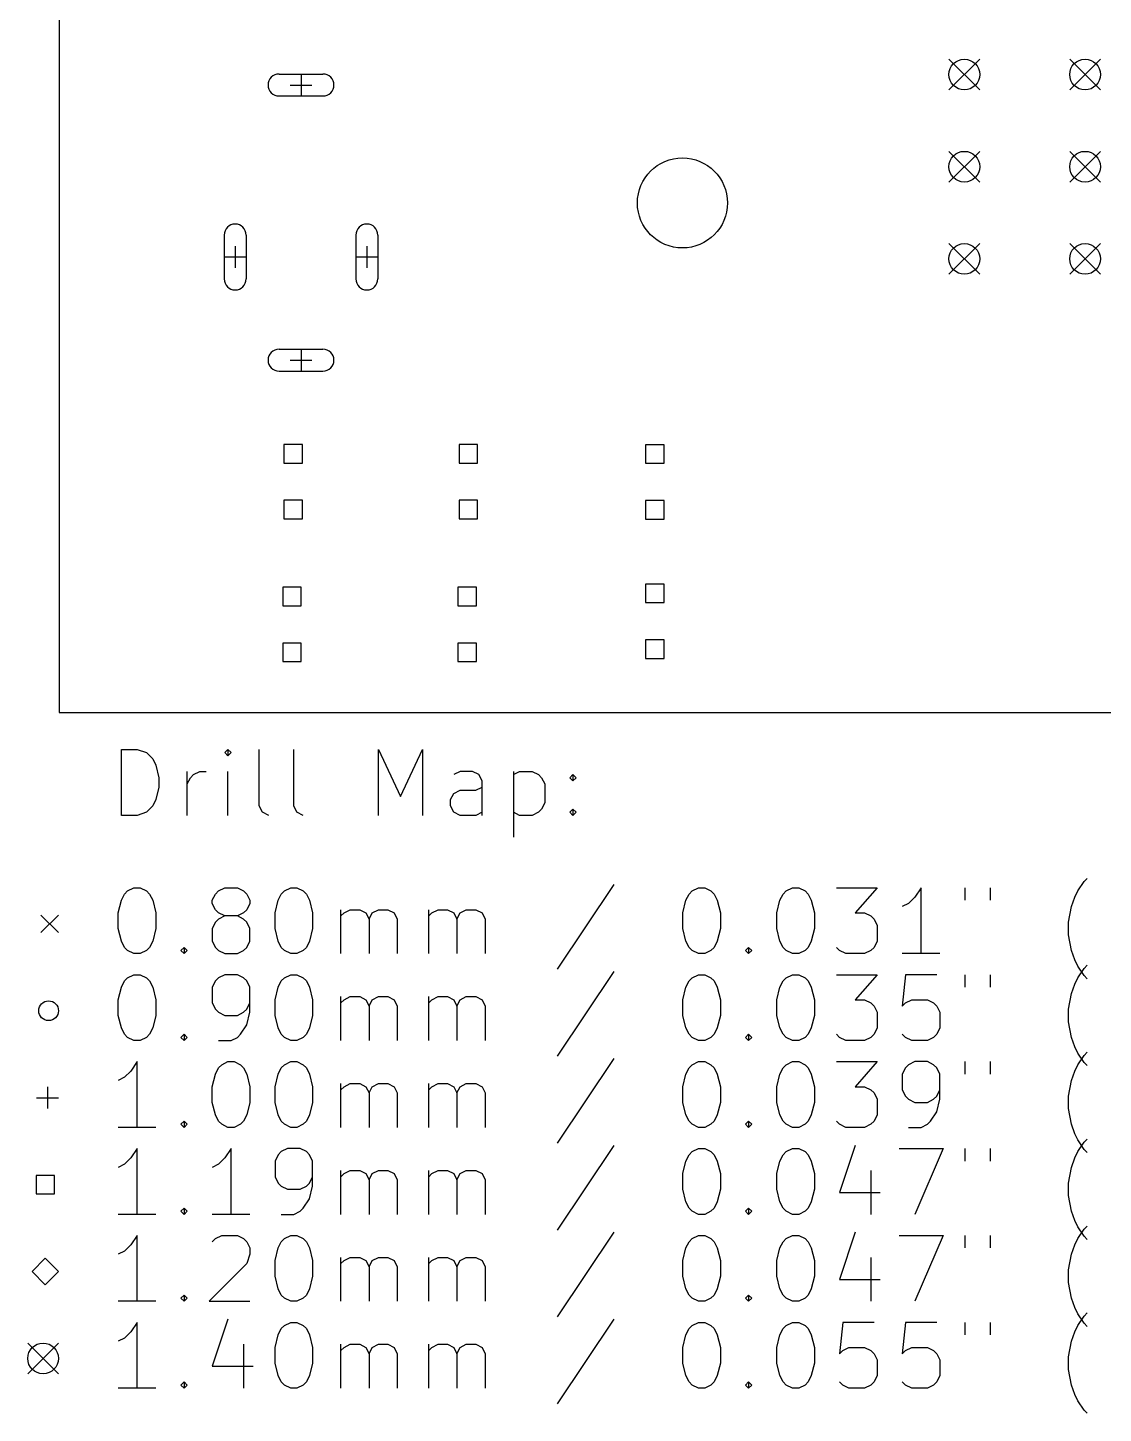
# Model space of a CAD drawing. Extents: x -0.06 to 3.74, y -5 to 0.
# Drawn here: x -0.056 to 1.873, y -4.997 to -2.512 of the extents above; entities that cross this region are included whole.
import ezdxf

# ---------------------------------------------------------------- set-up
doc = ezdxf.new("R2010")
doc.units = 0
doc.header["$MEASUREMENT"] = 0
doc.layers.add('BLACK', color=7, linetype='CONTINUOUS')

msp = doc.modelspace()

# ---------------------------------------------------------------- linework, layer by layer
at = {"layer": 'BLACK', "linetype": 'CONTINUOUS'}
for p, q in [((0, 0), (0, -3.74016)), ((1.59594, -2.56811), (1.65106, -2.62323)), ((1.65106, -2.56811), (1.59594, -2.62323)), ((1.81248, -2.56811), (1.8676, -2.62323)), ((1.8676, -2.56811), (1.81248, -2.62323)), ((0.39463, -2.59478), (0.47337, -2.59478)), ((0.434, -2.59478), (0.434, -2.63415)), ((0.39463, -2.63415), (0.47337, -2.63415)), ((0.414315, -2.61446), (0.453685, -2.61446)), ((1.59594, -2.73346), (1.65106, -2.78858)), ((1.65106, -2.73346), (1.59594, -2.78858)), ((1.81248, -2.73346), (1.8676, -2.78858)), ((1.8676, -2.73346), (1.81248, -2.78858)), ((0.296205, -2.88359), (0.296205, -2.96233)), ((0.31589, -2.90328), (0.31589, -2.94265)), ((0.335575, -2.88359), (0.335575, -2.96233)), ((0.532425, -2.88359), (0.532425, -2.96233)), ((0.55211, -2.90328), (0.55211, -2.94265)), ((0.571795, -2.88359), (0.571795, -2.96233)), ((1.59594, -2.89882), (1.65106, -2.95394)), ((1.65106, -2.89882), (1.59594, -2.95394)), ((1.81248, -2.89882), (1.8676, -2.95394)), ((1.8676, -2.89882), (1.81248, -2.95394)), ((0.296205, -2.92296), (0.335575, -2.92296)), ((0.532425, -2.92296), (0.571795, -2.92296)), ((0.39463, -3.08831), (0.47337, -3.08831)), ((0.434, -3.08831), (0.434, -3.12769)), ((0.39463, -3.12769), (0.47337, -3.12769)), ((0.414315, -3.108), (0.453685, -3.108)), ((0.436564, -3.25944), (0.403436, -3.25944)), ((0.403436, -3.25944), (0.403436, -3.29256)), ((0.436564, -3.29256), (0.436564, -3.25944)), ((0.750564, -3.25944), (0.717436, -3.25944)), ((0.717436, -3.25944), (0.717436, -3.29256)), ((0.750564, -3.29256), (0.750564, -3.25944)), ((1.08507, -3.25981), (1.05194, -3.25981)), ((1.05194, -3.25981), (1.05194, -3.29294)), ((1.08507, -3.29294), (1.08507, -3.25981)), ((0.403436, -3.29256), (0.436564, -3.29256)), ((0.717436, -3.29256), (0.750564, -3.29256)), ((1.05194, -3.29294), (1.08507, -3.29294)), ((0.436564, -3.35944), (0.403436, -3.35944)), ((0.403436, -3.35944), (0.403436, -3.39256)), ((0.436564, -3.39256), (0.436564, -3.35944)), ((0.750564, -3.35944), (0.717436, -3.35944)), ((0.717436, -3.35944), (0.717436, -3.39256)), ((0.750564, -3.39256), (0.750564, -3.35944)), ((1.08507, -3.35981), (1.05194, -3.35981)), ((1.05194, -3.35981), (1.05194, -3.39294)), ((1.08507, -3.39294), (1.08507, -3.35981)), ((0.403436, -3.39256), (0.436564, -3.39256)), ((0.717436, -3.39256), (0.750564, -3.39256)), ((1.05194, -3.39294), (1.08507, -3.39294)), ((0.434564, -3.51544), (0.401436, -3.51544)), ((0.401436, -3.51544), (0.401436, -3.54856)), ((0.434564, -3.54856), (0.434564, -3.51544)), ((0.748564, -3.51544), (0.715436, -3.51544)), ((0.715436, -3.51544), (0.715436, -3.54856)), ((0.748564, -3.54856), (0.748564, -3.51544)), ((1.08507, -3.50981), (1.05194, -3.50981)), ((1.05194, -3.50981), (1.05194, -3.54294)), ((1.08507, -3.54294), (1.08507, -3.50981)), ((0.401436, -3.54856), (0.434564, -3.54856)), ((0.715436, -3.54856), (0.748564, -3.54856)), ((1.05194, -3.54294), (1.08507, -3.54294)), ((0.434564, -3.61544), (0.401436, -3.61544)), ((0.401436, -3.61544), (0.401436, -3.64856)), ((0.434564, -3.64856), (0.434564, -3.61544)), ((0.748564, -3.61544), (0.715436, -3.61544)), ((0.715436, -3.61544), (0.715436, -3.64856)), ((0.748564, -3.64856), (0.748564, -3.61544)), ((1.08507, -3.60981), (1.05194, -3.60981)), ((1.05194, -3.60981), (1.05194, -3.64294)), ((1.08507, -3.64294), (1.08507, -3.60981)), ((0.401436, -3.64856), (0.434564, -3.64856)), ((0.715436, -3.64856), (0.748564, -3.64856)), ((1.05194, -3.64294), (1.08507, -3.64294)), ((0, -3.74016), (3.74016, -3.74016)), ((0.111783, -3.92449), (0.111783, -3.80638)), ((0.111783, -3.80638), (0.139904, -3.80638)), ((0.139904, -3.80638), (0.156777, -3.81201)), ((0.156777, -3.81201), (0.168026, -3.82326)), ((0.168026, -3.82326), (0.17365, -3.83451)), ((0.303009, -3.80638), (0.297385, -3.81201)), ((0.297385, -3.81201), (0.303009, -3.81763)), ((0.308633, -3.81201), (0.303009, -3.80638)), ((0.303009, -3.80638), (0.303009, -3.81763)), ((0.303009, -3.81763), (0.308633, -3.81201)), ((0.359252, -3.90762), (0.359252, -3.80638)), ((0.421119, -3.90762), (0.421119, -3.80638)), ((0.572975, -3.92449), (0.572975, -3.80638)), ((0.572975, -3.80638), (0.612345, -3.89075)), ((0.612345, -3.89075), (0.651715, -3.80638)), ((0.651715, -3.80638), (0.651715, -3.92449)), ((0.17365, -3.83451), (0.179274, -3.857)), ((0.229893, -3.92449), (0.229893, -3.84575)), ((0.235517, -3.857), (0.241142, -3.85138)), ((0.241142, -3.85138), (0.25239, -3.84575)), ((0.25239, -3.84575), (0.263639, -3.84575)), ((0.303009, -3.92449), (0.303009, -3.84575)), ((0.719207, -3.84575), (0.707958, -3.85138)), ((0.741704, -3.84575), (0.719207, -3.84575)), ((0.752953, -3.85138), (0.741704, -3.84575)), ((0.758577, -3.86263), (0.752953, -3.85138)), ((0.81482, -3.84575), (0.81482, -3.96386)), ((0.81482, -3.85138), (0.826069, -3.84575)), ((0.826069, -3.84575), (0.848566, -3.84575)), ((0.848566, -3.84575), (0.859814, -3.85138)), ((0.859814, -3.85138), (0.865439, -3.857)), ((0.916057, -3.857), (0.921682, -3.85138)), ((0.921682, -3.85138), (0.927306, -3.857)), ((0.921682, -3.85138), (0.921682, -3.86263)), ((0.179274, -3.87388), (0.17365, -3.89637)), ((0.179274, -3.857), (0.179274, -3.87388)), ((0.229893, -3.86825), (0.235517, -3.857)), ((0.747328, -3.8795), (0.758577, -3.87388)), ((0.758577, -3.92449), (0.758577, -3.86263)), ((0.865439, -3.857), (0.871063, -3.86825)), ((0.871063, -3.86825), (0.871063, -3.902)), ((0.921682, -3.86263), (0.916057, -3.857)), ((0.927306, -3.857), (0.921682, -3.86263)), ((0.17365, -3.89637), (0.168026, -3.90762)), ((0.702334, -3.89637), (0.707958, -3.88512)), ((0.702334, -3.90762), (0.702334, -3.89637)), ((0.707958, -3.88512), (0.719207, -3.8795)), ((0.719207, -3.8795), (0.747328, -3.8795)), ((0.871063, -3.902), (0.865439, -3.91325)), ((0.139904, -3.92449), (0.111783, -3.92449)), ((0.156777, -3.91887), (0.139904, -3.92449)), ((0.168026, -3.90762), (0.156777, -3.91887)), ((0.364876, -3.91887), (0.359252, -3.90762)), ((0.376125, -3.92449), (0.364876, -3.91887)), ((0.426743, -3.91887), (0.421119, -3.90762)), ((0.437992, -3.92449), (0.426743, -3.91887)), ((0.707958, -3.91887), (0.702334, -3.90762)), ((0.719207, -3.92449), (0.707958, -3.91887)), ((0.747328, -3.92449), (0.719207, -3.92449)), ((0.758577, -3.91887), (0.747328, -3.92449)), ((0.826069, -3.92449), (0.81482, -3.91887)), ((0.848566, -3.92449), (0.826069, -3.92449)), ((0.859814, -3.91887), (0.848566, -3.92449)), ((0.865439, -3.91325), (0.859814, -3.91887)), ((0.916057, -3.91887), (0.921682, -3.91325)), ((0.921682, -3.92449), (0.916057, -3.91887)), ((0.921682, -3.91325), (0.927306, -3.91887)), ((0.921682, -3.91325), (0.921682, -3.92449)), ((0.927306, -3.91887), (0.921682, -3.92449)), ((0.994797, -4.04879), (0.89356, -4.20065)), ((1.82719, -4.06004), (1.83844, -4.04317)), ((1.83844, -4.04317), (1.84407, -4.03754)), ((0.111783, -4.07691), (0.117407, -4.06566)), ((0.117407, -4.06566), (0.123031, -4.06004)), ((0.123031, -4.06004), (0.13428, -4.05442)), ((0.13428, -4.05442), (0.145529, -4.05442)), ((0.145529, -4.05442), (0.156777, -4.06004)), ((0.156777, -4.06004), (0.162402, -4.06566)), ((0.162402, -4.06566), (0.168026, -4.07691)), ((0.274887, -4.07691), (0.280512, -4.06566)), ((0.280512, -4.06566), (0.286136, -4.06004)), ((0.286136, -4.06004), (0.297385, -4.05442)), ((0.297385, -4.05442), (0.319882, -4.05442)), ((0.319882, -4.05442), (0.33113, -4.06004)), ((0.33113, -4.06004), (0.336755, -4.06566)), ((0.336755, -4.06566), (0.342379, -4.07691)), ((0.392998, -4.07691), (0.398622, -4.06566)), ((0.398622, -4.06566), (0.404246, -4.06004)), ((0.404246, -4.06004), (0.415495, -4.05442)), ((0.415495, -4.05442), (0.426743, -4.05442)), ((0.426743, -4.05442), (0.437992, -4.06004)), ((0.437992, -4.06004), (0.443616, -4.06566)), ((0.443616, -4.06566), (0.449241, -4.07691)), ((1.12416, -4.07691), (1.12978, -4.06566)), ((1.12978, -4.06566), (1.1354, -4.06004)), ((1.1354, -4.06004), (1.14665, -4.05442)), ((1.14665, -4.05442), (1.1579, -4.05442)), ((1.1579, -4.05442), (1.16915, -4.06004)), ((1.16915, -4.06004), (1.17477, -4.06566)), ((1.17477, -4.06566), (1.1804, -4.07691)), ((1.29289, -4.07691), (1.29851, -4.06566)), ((1.29851, -4.06566), (1.30413, -4.06004)), ((1.30413, -4.06004), (1.31538, -4.05442)), ((1.31538, -4.05442), (1.32663, -4.05442)), ((1.32663, -4.05442), (1.33788, -4.06004)), ((1.33788, -4.06004), (1.3435, -4.06566)), ((1.3435, -4.06566), (1.34913, -4.07691)), ((1.39412, -4.05442), (1.46724, -4.05442)), ((1.46724, -4.05442), (1.42787, -4.09941)), ((1.53473, -4.07129), (1.52348, -4.08254)), ((1.54598, -4.05442), (1.53473, -4.07129)), ((1.54598, -4.17253), (1.54598, -4.05442)), ((1.62472, -4.05442), (1.62472, -4.07691)), ((1.66971, -4.05442), (1.66971, -4.07691)), ((1.81594, -4.08816), (1.82157, -4.07129)), ((1.82157, -4.07129), (1.82719, -4.06004)), ((0.106159, -4.09941), (0.111783, -4.07691)), ((0.106159, -4.12753), (0.106159, -4.09941)), ((0.168026, -4.07691), (0.17365, -4.09941)), ((0.17365, -4.09941), (0.17365, -4.12753)), ((0.274887, -4.08254), (0.274887, -4.07691)), ((0.280512, -4.09379), (0.274887, -4.08254)), ((0.286136, -4.09941), (0.280512, -4.09379)), ((0.297385, -4.10503), (0.286136, -4.09941)), ((0.33113, -4.09941), (0.319882, -4.10503)), ((0.336755, -4.09379), (0.33113, -4.09941)), ((0.342379, -4.08254), (0.336755, -4.09379)), ((0.342379, -4.07691), (0.342379, -4.08254)), ((0.387373, -4.09941), (0.392998, -4.07691)), ((0.387373, -4.12753), (0.387373, -4.09941)), ((0.449241, -4.07691), (0.454865, -4.09941)), ((0.454865, -4.09941), (0.454865, -4.12753)), ((0.505484, -4.17253), (0.505484, -4.09379)), ((0.505484, -4.10503), (0.511108, -4.09941)), ((0.511108, -4.09941), (0.522357, -4.09379)), ((0.522357, -4.09379), (0.539229, -4.09379)), ((0.539229, -4.09379), (0.550478, -4.09941)), ((0.550478, -4.09941), (0.556102, -4.11066)), ((0.556102, -4.11066), (0.561727, -4.09941)), ((0.561727, -4.09941), (0.572975, -4.09379)), ((0.572975, -4.09379), (0.589848, -4.09379)), ((0.589848, -4.09379), (0.601097, -4.09941)), ((0.601097, -4.09941), (0.606721, -4.11066)), ((0.662964, -4.17253), (0.662964, -4.09379)), ((0.662964, -4.10503), (0.668588, -4.09941)), ((0.668588, -4.09941), (0.679837, -4.09379)), ((0.679837, -4.09379), (0.69671, -4.09379)), ((0.69671, -4.09379), (0.707958, -4.09941)), ((0.707958, -4.09941), (0.713583, -4.11066)), ((0.713583, -4.11066), (0.719207, -4.09941)), ((0.719207, -4.09941), (0.730456, -4.09379)), ((0.730456, -4.09379), (0.747328, -4.09379)), ((0.747328, -4.09379), (0.758577, -4.09941)), ((0.758577, -4.09941), (0.764201, -4.11066)), ((1.11853, -4.09941), (1.12416, -4.07691)), ((1.11853, -4.12753), (1.11853, -4.09941)), ((1.1804, -4.07691), (1.18602, -4.09941)), ((1.18602, -4.09941), (1.18602, -4.12753)), ((1.28726, -4.09941), (1.29289, -4.07691)), ((1.28726, -4.12753), (1.28726, -4.09941)), ((1.34913, -4.07691), (1.35475, -4.09941)), ((1.35475, -4.09941), (1.35475, -4.12753)), ((1.42787, -4.09941), (1.44474, -4.09941)), ((1.44474, -4.09941), (1.45599, -4.10503)), ((1.52348, -4.08254), (1.51223, -4.08816)), ((1.81032, -4.11628), (1.81594, -4.08816)), ((-0.03248, -4.10335), (-0.000984, -4.13484)), ((-0.000984, -4.10335), (-0.03248, -4.13484)), ((0.280512, -4.11628), (0.274887, -4.12753)), ((0.286136, -4.11066), (0.280512, -4.11628)), ((0.297385, -4.10503), (0.286136, -4.11066)), ((0.319882, -4.10503), (0.297385, -4.10503)), ((0.33113, -4.11066), (0.319882, -4.10503)), ((0.336755, -4.11628), (0.33113, -4.11066)), ((0.342379, -4.12753), (0.336755, -4.11628)), ((0.556102, -4.11066), (0.556102, -4.17253)), ((0.606721, -4.11066), (0.606721, -4.17253)), ((0.713583, -4.11066), (0.713583, -4.17253)), ((0.764201, -4.11066), (0.764201, -4.17253)), ((1.45599, -4.10503), (1.46161, -4.11066)), ((1.46161, -4.11066), (1.46724, -4.12191)), ((1.46724, -4.12191), (1.46724, -4.15003)), ((1.81032, -4.13878), (1.81032, -4.11628)), ((0.111783, -4.15003), (0.106159, -4.12753)), ((0.117407, -4.16128), (0.111783, -4.15003)), ((0.168026, -4.15003), (0.162402, -4.16128)), ((0.17365, -4.12753), (0.168026, -4.15003)), ((0.274887, -4.12753), (0.274887, -4.15003)), ((0.274887, -4.15003), (0.280512, -4.16128)), ((0.336755, -4.16128), (0.342379, -4.15003)), ((0.342379, -4.15003), (0.342379, -4.12753)), ((0.392998, -4.15003), (0.387373, -4.12753)), ((0.398622, -4.16128), (0.392998, -4.15003)), ((0.449241, -4.15003), (0.443616, -4.16128)), ((0.454865, -4.12753), (0.449241, -4.15003)), ((1.12416, -4.15003), (1.11853, -4.12753)), ((1.12978, -4.16128), (1.12416, -4.15003)), ((1.1804, -4.15003), (1.17477, -4.16128)), ((1.18602, -4.12753), (1.1804, -4.15003)), ((1.29289, -4.15003), (1.28726, -4.12753)), ((1.29851, -4.16128), (1.29289, -4.15003)), ((1.34913, -4.15003), (1.3435, -4.16128)), ((1.35475, -4.12753), (1.34913, -4.15003)), ((1.46724, -4.15003), (1.46161, -4.16128)), ((1.81594, -4.1669), (1.81032, -4.13878)), ((0.123031, -4.1669), (0.117407, -4.16128)), ((0.13428, -4.17253), (0.123031, -4.1669)), ((0.145529, -4.17253), (0.13428, -4.17253)), ((0.156777, -4.1669), (0.145529, -4.17253)), ((0.162402, -4.16128), (0.156777, -4.1669)), ((0.218644, -4.1669), (0.224269, -4.16128)), ((0.224269, -4.17253), (0.218644, -4.1669)), ((0.224269, -4.16128), (0.229893, -4.1669)), ((0.224269, -4.16128), (0.224269, -4.17253)), ((0.229893, -4.1669), (0.224269, -4.17253)), ((0.280512, -4.16128), (0.286136, -4.1669)), ((0.286136, -4.1669), (0.297385, -4.17253)), ((0.297385, -4.17253), (0.319882, -4.17253)), ((0.319882, -4.17253), (0.33113, -4.1669)), ((0.33113, -4.1669), (0.336755, -4.16128)), ((0.404246, -4.1669), (0.398622, -4.16128)), ((0.415495, -4.17253), (0.404246, -4.1669)), ((0.426743, -4.17253), (0.415495, -4.17253)), ((0.437992, -4.1669), (0.426743, -4.17253)), ((0.443616, -4.16128), (0.437992, -4.1669)), ((1.1354, -4.1669), (1.12978, -4.16128)), ((1.14665, -4.17253), (1.1354, -4.1669)), ((1.1579, -4.17253), (1.14665, -4.17253)), ((1.16915, -4.1669), (1.1579, -4.17253)), ((1.17477, -4.16128), (1.16915, -4.1669)), ((1.23102, -4.1669), (1.23664, -4.16128)), ((1.23664, -4.17253), (1.23102, -4.1669)), ((1.23664, -4.16128), (1.24227, -4.1669)), ((1.23664, -4.16128), (1.23664, -4.17253)), ((1.24227, -4.1669), (1.23664, -4.17253)), ((1.30413, -4.1669), (1.29851, -4.16128)), ((1.31538, -4.17253), (1.30413, -4.1669)), ((1.32663, -4.17253), (1.31538, -4.17253)), ((1.33788, -4.1669), (1.32663, -4.17253)), ((1.3435, -4.16128), (1.33788, -4.1669)), ((1.39975, -4.1669), (1.39412, -4.16128)), ((1.411, -4.17253), (1.39975, -4.1669)), ((1.44474, -4.17253), (1.411, -4.17253)), ((1.45599, -4.1669), (1.44474, -4.17253)), ((1.46161, -4.16128), (1.45599, -4.1669)), ((1.57972, -4.17253), (1.51223, -4.17253)), ((1.82157, -4.18377), (1.81594, -4.1669)), ((1.82719, -4.19502), (1.82157, -4.18377)), ((1.83844, -4.2119), (1.82719, -4.19502)), ((1.82719, -4.21594), (1.83844, -4.19907)), ((1.83844, -4.19907), (1.84407, -4.19345)), ((0.111783, -4.23282), (0.117407, -4.22157)), ((0.117407, -4.22157), (0.123031, -4.21594)), ((0.123031, -4.21594), (0.13428, -4.21032)), ((0.13428, -4.21032), (0.145529, -4.21032)), ((0.145529, -4.21032), (0.156777, -4.21594)), ((0.156777, -4.21594), (0.162402, -4.22157)), ((0.162402, -4.22157), (0.168026, -4.23282)), ((0.280512, -4.22157), (0.274887, -4.23282)), ((0.286136, -4.21594), (0.280512, -4.22157)), ((0.297385, -4.21032), (0.286136, -4.21594)), ((0.319882, -4.21032), (0.297385, -4.21032)), ((0.33113, -4.21594), (0.319882, -4.21032)), ((0.336755, -4.22157), (0.33113, -4.21594)), ((0.342379, -4.23282), (0.336755, -4.22157)), ((0.392998, -4.23282), (0.398622, -4.22157)), ((0.398622, -4.22157), (0.404246, -4.21594)), ((0.404246, -4.21594), (0.415495, -4.21032)), ((0.415495, -4.21032), (0.426743, -4.21032)), ((0.426743, -4.21032), (0.437992, -4.21594)), ((0.437992, -4.21594), (0.443616, -4.22157)), ((0.443616, -4.22157), (0.449241, -4.23282)), ((0.994797, -4.2047), (0.89356, -4.35655)), ((1.12416, -4.23282), (1.12978, -4.22157)), ((1.12978, -4.22157), (1.1354, -4.21594)), ((1.1354, -4.21594), (1.14665, -4.21032)), ((1.14665, -4.21032), (1.1579, -4.21032)), ((1.1579, -4.21032), (1.16915, -4.21594)), ((1.16915, -4.21594), (1.17477, -4.22157)), ((1.17477, -4.22157), (1.1804, -4.23282)), ((1.29289, -4.23282), (1.29851, -4.22157)), ((1.29851, -4.22157), (1.30413, -4.21594)), ((1.30413, -4.21594), (1.31538, -4.21032)), ((1.31538, -4.21032), (1.32663, -4.21032)), ((1.32663, -4.21032), (1.33788, -4.21594)), ((1.33788, -4.21594), (1.3435, -4.22157)), ((1.3435, -4.22157), (1.34913, -4.23282)), ((1.39412, -4.21032), (1.46724, -4.21032)), ((1.46724, -4.21032), (1.42787, -4.25531)), ((1.51786, -4.21032), (1.51223, -4.26656)), ((1.5741, -4.21032), (1.51786, -4.21032)), ((1.62472, -4.21032), (1.62472, -4.23282)), ((1.66971, -4.21032), (1.66971, -4.23282)), ((1.82157, -4.22719), (1.82719, -4.21594)), ((1.84407, -4.21752), (1.83844, -4.2119)), ((0.106159, -4.25531), (0.111783, -4.23282)), ((0.168026, -4.23282), (0.17365, -4.25531)), ((0.274887, -4.23282), (0.274887, -4.26094)), ((0.342379, -4.27781), (0.342379, -4.23282)), ((0.387373, -4.25531), (0.392998, -4.23282)), ((0.449241, -4.23282), (0.454865, -4.25531)), ((0.505484, -4.32843), (0.505484, -4.24969)), ((0.511108, -4.25531), (0.522357, -4.24969)), ((0.522357, -4.24969), (0.539229, -4.24969)), ((0.539229, -4.24969), (0.550478, -4.25531)), ((0.561727, -4.25531), (0.572975, -4.24969)), ((0.572975, -4.24969), (0.589848, -4.24969)), ((0.589848, -4.24969), (0.601097, -4.25531)), ((0.662964, -4.32843), (0.662964, -4.24969)), ((0.668588, -4.25531), (0.679837, -4.24969)), ((0.679837, -4.24969), (0.69671, -4.24969)), ((0.69671, -4.24969), (0.707958, -4.25531)), ((0.719207, -4.25531), (0.730456, -4.24969)), ((0.730456, -4.24969), (0.747328, -4.24969)), ((0.747328, -4.24969), (0.758577, -4.25531)), ((1.11853, -4.25531), (1.12416, -4.23282)), ((1.1804, -4.23282), (1.18602, -4.25531)), ((1.28726, -4.25531), (1.29289, -4.23282)), ((1.34913, -4.23282), (1.35475, -4.25531)), ((1.81032, -4.27219), (1.81594, -4.24407)), ((1.81594, -4.24407), (1.82157, -4.22719)), ((0.106159, -4.28344), (0.106159, -4.25531)), ((0.17365, -4.25531), (0.17365, -4.28344)), ((0.274887, -4.26094), (0.280512, -4.27219)), ((0.280512, -4.27219), (0.286136, -4.27781)), ((0.33113, -4.27781), (0.336755, -4.27219)), ((0.336755, -4.27219), (0.342379, -4.26094)), ((0.387373, -4.28344), (0.387373, -4.25531)), ((0.454865, -4.25531), (0.454865, -4.28344)), ((0.505484, -4.26094), (0.511108, -4.25531)), ((0.550478, -4.25531), (0.556102, -4.26656)), ((0.556102, -4.26656), (0.561727, -4.25531)), ((0.556102, -4.26656), (0.556102, -4.32843)), ((0.601097, -4.25531), (0.606721, -4.26656)), ((0.606721, -4.26656), (0.606721, -4.32843)), ((0.662964, -4.26094), (0.668588, -4.25531)), ((0.707958, -4.25531), (0.713583, -4.26656)), ((0.713583, -4.26656), (0.719207, -4.25531)), ((0.713583, -4.26656), (0.713583, -4.32843)), ((0.758577, -4.25531), (0.764201, -4.26656)), ((0.764201, -4.26656), (0.764201, -4.32843)), ((1.11853, -4.28344), (1.11853, -4.25531)), ((1.18602, -4.25531), (1.18602, -4.28344)), ((1.28726, -4.28344), (1.28726, -4.25531)), ((1.35475, -4.25531), (1.35475, -4.28344)), ((1.42787, -4.25531), (1.44474, -4.25531)), ((1.44474, -4.25531), (1.45599, -4.26094)), ((1.45599, -4.26094), (1.46161, -4.26656)), ((1.46161, -4.26656), (1.46724, -4.27781)), ((1.51223, -4.26656), (1.51786, -4.26094)), ((1.51786, -4.26094), (1.52911, -4.25531)), ((1.52911, -4.25531), (1.55723, -4.25531)), ((1.55723, -4.25531), (1.56848, -4.26094)), ((1.56848, -4.26094), (1.5741, -4.26656)), ((1.5741, -4.26656), (1.57972, -4.27781)), ((1.81032, -4.29469), (1.81032, -4.27219)), ((0.111783, -4.30593), (0.106159, -4.28344)), ((0.17365, -4.28344), (0.168026, -4.30593)), ((0.286136, -4.27781), (0.297385, -4.28344)), ((0.297385, -4.28344), (0.319882, -4.28344)), ((0.319882, -4.28344), (0.33113, -4.27781)), ((0.336755, -4.30031), (0.342379, -4.27781)), ((0.392998, -4.30593), (0.387373, -4.28344)), ((0.454865, -4.28344), (0.449241, -4.30593)), ((1.12416, -4.30593), (1.11853, -4.28344)), ((1.18602, -4.28344), (1.1804, -4.30593)), ((1.29289, -4.30593), (1.28726, -4.28344)), ((1.35475, -4.28344), (1.34913, -4.30593)), ((1.46724, -4.27781), (1.46724, -4.30593)), ((1.57972, -4.27781), (1.57972, -4.30593)), ((1.81594, -4.32281), (1.81032, -4.29469)), ((0.117407, -4.31718), (0.111783, -4.30593)), ((0.123031, -4.32281), (0.117407, -4.31718)), ((0.13428, -4.32843), (0.123031, -4.32281)), ((0.156777, -4.32281), (0.145529, -4.32843)), ((0.162402, -4.31718), (0.156777, -4.32281)), ((0.168026, -4.30593), (0.162402, -4.31718)), ((0.218644, -4.32281), (0.224269, -4.31718)), ((0.224269, -4.32843), (0.218644, -4.32281)), ((0.224269, -4.31718), (0.229893, -4.32281)), ((0.224269, -4.31718), (0.224269, -4.32843)), ((0.229893, -4.32281), (0.224269, -4.32843)), ((0.308633, -4.32843), (0.319882, -4.32281)), ((0.319882, -4.32281), (0.325506, -4.31718)), ((0.325506, -4.31718), (0.336755, -4.30031)), ((0.398622, -4.31718), (0.392998, -4.30593)), ((0.404246, -4.32281), (0.398622, -4.31718)), ((0.415495, -4.32843), (0.404246, -4.32281)), ((0.437992, -4.32281), (0.426743, -4.32843)), ((0.443616, -4.31718), (0.437992, -4.32281)), ((0.449241, -4.30593), (0.443616, -4.31718)), ((1.12978, -4.31718), (1.12416, -4.30593)), ((1.1354, -4.32281), (1.12978, -4.31718)), ((1.14665, -4.32843), (1.1354, -4.32281)), ((1.16915, -4.32281), (1.1579, -4.32843)), ((1.17477, -4.31718), (1.16915, -4.32281)), ((1.1804, -4.30593), (1.17477, -4.31718)), ((1.23102, -4.32281), (1.23664, -4.31718)), ((1.23664, -4.32843), (1.23102, -4.32281)), ((1.23664, -4.31718), (1.24227, -4.32281)), ((1.23664, -4.31718), (1.23664, -4.32843)), ((1.24227, -4.32281), (1.23664, -4.32843)), ((1.29851, -4.31718), (1.29289, -4.30593)), ((1.30413, -4.32281), (1.29851, -4.31718)), ((1.31538, -4.32843), (1.30413, -4.32281)), ((1.33788, -4.32281), (1.32663, -4.32843)), ((1.3435, -4.31718), (1.33788, -4.32281)), ((1.34913, -4.30593), (1.3435, -4.31718)), ((1.39975, -4.32281), (1.39412, -4.31718)), ((1.411, -4.32843), (1.39975, -4.32281)), ((1.45599, -4.32281), (1.44474, -4.32843)), ((1.46161, -4.31718), (1.45599, -4.32281)), ((1.46724, -4.30593), (1.46161, -4.31718)), ((1.51786, -4.32281), (1.51223, -4.31718)), ((1.52911, -4.32843), (1.51786, -4.32281)), ((1.56848, -4.32281), (1.55723, -4.32843)), ((1.5741, -4.31718), (1.56848, -4.32281)), ((1.57972, -4.30593), (1.5741, -4.31718)), ((1.82157, -4.33968), (1.81594, -4.32281)), ((0.145529, -4.32843), (0.13428, -4.32843)), ((0.286136, -4.32843), (0.308633, -4.32843)), ((0.426743, -4.32843), (0.415495, -4.32843)), ((1.1579, -4.32843), (1.14665, -4.32843)), ((1.32663, -4.32843), (1.31538, -4.32843)), ((1.44474, -4.32843), (1.411, -4.32843)), ((1.55723, -4.32843), (1.52911, -4.32843)), ((1.82719, -4.35093), (1.82157, -4.33968)), ((1.83844, -4.35498), (1.84407, -4.34935)), ((0.139904, -4.36623), (0.128656, -4.3831)), ((0.139904, -4.48434), (0.139904, -4.36623)), ((0.286136, -4.37747), (0.29176, -4.37185)), ((0.29176, -4.37185), (0.303009, -4.36623)), ((0.303009, -4.36623), (0.314258, -4.36623)), ((0.314258, -4.36623), (0.325506, -4.37185)), ((0.325506, -4.37185), (0.33113, -4.37747)), ((0.398622, -4.37747), (0.404246, -4.37185)), ((0.404246, -4.37185), (0.415495, -4.36623)), ((0.415495, -4.36623), (0.426743, -4.36623)), ((0.426743, -4.36623), (0.437992, -4.37185)), ((0.437992, -4.37185), (0.443616, -4.37747)), ((0.994797, -4.3606), (0.89356, -4.51246)), ((1.12978, -4.37747), (1.1354, -4.37185)), ((1.1354, -4.37185), (1.14665, -4.36623)), ((1.14665, -4.36623), (1.1579, -4.36623)), ((1.1579, -4.36623), (1.16915, -4.37185)), ((1.16915, -4.37185), (1.17477, -4.37747)), ((1.29851, -4.37747), (1.30413, -4.37185)), ((1.30413, -4.37185), (1.31538, -4.36623)), ((1.31538, -4.36623), (1.32663, -4.36623)), ((1.32663, -4.36623), (1.33788, -4.37185)), ((1.33788, -4.37185), (1.3435, -4.37747)), ((1.39412, -4.36623), (1.46724, -4.36623)), ((1.46724, -4.36623), (1.42787, -4.41122)), ((1.52348, -4.37185), (1.51786, -4.37747)), ((1.53473, -4.36623), (1.52348, -4.37185)), ((1.55723, -4.36623), (1.53473, -4.36623)), ((1.56848, -4.37185), (1.55723, -4.36623)), ((1.5741, -4.37747), (1.56848, -4.37185)), ((1.62472, -4.36623), (1.62472, -4.38872)), ((1.66971, -4.36623), (1.66971, -4.38872)), ((1.82157, -4.3831), (1.82719, -4.37185)), ((1.83844, -4.3678), (1.82719, -4.35093)), ((1.82719, -4.37185), (1.83844, -4.35498)), ((1.84407, -4.37343), (1.83844, -4.3678)), ((0.117407, -4.39435), (0.106159, -4.39997)), ((0.128656, -4.3831), (0.117407, -4.39435)), ((0.274887, -4.41122), (0.280512, -4.38872)), ((0.280512, -4.38872), (0.286136, -4.37747)), ((0.33113, -4.37747), (0.336755, -4.38872)), ((0.336755, -4.38872), (0.342379, -4.41122)), ((0.387373, -4.41122), (0.392998, -4.38872)), ((0.392998, -4.38872), (0.398622, -4.37747)), ((0.443616, -4.37747), (0.449241, -4.38872)), ((0.449241, -4.38872), (0.454865, -4.41122)), ((1.11853, -4.41122), (1.12416, -4.38872)), ((1.12416, -4.38872), (1.12978, -4.37747)), ((1.17477, -4.37747), (1.1804, -4.38872)), ((1.1804, -4.38872), (1.18602, -4.41122)), ((1.28726, -4.41122), (1.29289, -4.38872)), ((1.29289, -4.38872), (1.29851, -4.37747)), ((1.3435, -4.37747), (1.34913, -4.38872)), ((1.34913, -4.38872), (1.35475, -4.41122)), ((1.51786, -4.37747), (1.51223, -4.38872)), ((1.51223, -4.38872), (1.51223, -4.41684)), ((1.57972, -4.38872), (1.5741, -4.37747)), ((1.57972, -4.43372), (1.57972, -4.38872)), ((1.81594, -4.39997), (1.82157, -4.3831)), ((-0.020669, -4.41122), (-0.020669, -4.45059)), ((0.274887, -4.43934), (0.274887, -4.41122)), ((0.342379, -4.41122), (0.342379, -4.43934)), ((0.387373, -4.43934), (0.387373, -4.41122)), ((0.454865, -4.41122), (0.454865, -4.43934)), ((0.505484, -4.48434), (0.505484, -4.4056)), ((0.505484, -4.41684), (0.511108, -4.41122)), ((0.511108, -4.41122), (0.522357, -4.4056)), ((0.522357, -4.4056), (0.539229, -4.4056)), ((0.539229, -4.4056), (0.550478, -4.41122)), ((0.550478, -4.41122), (0.556102, -4.42247)), ((0.556102, -4.42247), (0.561727, -4.41122)), ((0.556102, -4.42247), (0.556102, -4.48434)), ((0.561727, -4.41122), (0.572975, -4.4056)), ((0.572975, -4.4056), (0.589848, -4.4056)), ((0.589848, -4.4056), (0.601097, -4.41122)), ((0.601097, -4.41122), (0.606721, -4.42247)), ((0.606721, -4.42247), (0.606721, -4.48434)), ((0.662964, -4.48434), (0.662964, -4.4056)), ((0.662964, -4.41684), (0.668588, -4.41122)), ((0.668588, -4.41122), (0.679837, -4.4056)), ((0.679837, -4.4056), (0.69671, -4.4056)), ((0.69671, -4.4056), (0.707958, -4.41122)), ((0.707958, -4.41122), (0.713583, -4.42247)), ((0.713583, -4.42247), (0.719207, -4.41122)), ((0.713583, -4.42247), (0.713583, -4.48434)), ((0.719207, -4.41122), (0.730456, -4.4056)), ((0.730456, -4.4056), (0.747328, -4.4056)), ((0.747328, -4.4056), (0.758577, -4.41122)), ((0.758577, -4.41122), (0.764201, -4.42247)), ((0.764201, -4.42247), (0.764201, -4.48434)), ((1.11853, -4.43934), (1.11853, -4.41122)), ((1.18602, -4.41122), (1.18602, -4.43934)), ((1.28726, -4.43934), (1.28726, -4.41122)), ((1.35475, -4.41122), (1.35475, -4.43934)), ((1.42787, -4.41122), (1.44474, -4.41122)), ((1.44474, -4.41122), (1.45599, -4.41684)), ((1.45599, -4.41684), (1.46161, -4.42247)), ((1.46161, -4.42247), (1.46724, -4.43372)), ((1.51223, -4.41684), (1.51786, -4.42809)), ((1.5741, -4.42809), (1.57972, -4.41684)), ((1.81032, -4.42809), (1.81594, -4.39997)), ((-0.040354, -4.43091), (-0.000984, -4.43091)), ((0.280512, -4.46184), (0.274887, -4.43934)), ((0.342379, -4.43934), (0.336755, -4.46184)), ((0.392998, -4.46184), (0.387373, -4.43934)), ((0.454865, -4.43934), (0.449241, -4.46184)), ((1.12416, -4.46184), (1.11853, -4.43934)), ((1.18602, -4.43934), (1.1804, -4.46184)), ((1.29289, -4.46184), (1.28726, -4.43934)), ((1.35475, -4.43934), (1.34913, -4.46184)), ((1.46724, -4.43372), (1.46724, -4.46184)), ((1.51786, -4.42809), (1.52348, -4.43372)), ((1.52348, -4.43372), (1.53473, -4.43934)), ((1.53473, -4.43934), (1.55723, -4.43934)), ((1.55723, -4.43934), (1.56848, -4.43372)), ((1.56848, -4.43372), (1.5741, -4.42809)), ((1.5741, -4.45621), (1.57972, -4.43372)), ((1.81032, -4.45059), (1.81032, -4.42809)), ((0.218644, -4.47871), (0.224269, -4.47309)), ((0.224269, -4.47309), (0.229893, -4.47871)), ((0.224269, -4.47309), (0.224269, -4.48434)), ((0.286136, -4.47309), (0.280512, -4.46184)), ((0.29176, -4.47871), (0.286136, -4.47309)), ((0.33113, -4.47309), (0.325506, -4.47871)), ((0.336755, -4.46184), (0.33113, -4.47309)), ((0.398622, -4.47309), (0.392998, -4.46184)), ((0.404246, -4.47871), (0.398622, -4.47309)), ((0.443616, -4.47309), (0.437992, -4.47871)), ((0.449241, -4.46184), (0.443616, -4.47309)), ((1.12978, -4.47309), (1.12416, -4.46184)), ((1.1354, -4.47871), (1.12978, -4.47309)), ((1.17477, -4.47309), (1.16915, -4.47871)), ((1.1804, -4.46184), (1.17477, -4.47309)), ((1.23102, -4.47871), (1.23664, -4.47309)), ((1.23664, -4.47309), (1.24227, -4.47871)), ((1.23664, -4.47309), (1.23664, -4.48434)), ((1.29851, -4.47309), (1.29289, -4.46184)), ((1.30413, -4.47871), (1.29851, -4.47309)), ((1.3435, -4.47309), (1.33788, -4.47871)), ((1.34913, -4.46184), (1.3435, -4.47309)), ((1.39975, -4.47871), (1.39412, -4.47309)), ((1.46161, -4.47309), (1.45599, -4.47871)), ((1.46724, -4.46184), (1.46161, -4.47309)), ((1.55723, -4.47871), (1.56285, -4.47309)), ((1.56285, -4.47309), (1.5741, -4.45621)), ((1.81594, -4.47871), (1.81032, -4.45059)), ((0.17365, -4.48434), (0.106159, -4.48434)), ((0.224269, -4.48434), (0.218644, -4.47871)), ((0.229893, -4.47871), (0.224269, -4.48434)), ((0.303009, -4.48434), (0.29176, -4.47871)), ((0.314258, -4.48434), (0.303009, -4.48434)), ((0.325506, -4.47871), (0.314258, -4.48434)), ((0.415495, -4.48434), (0.404246, -4.47871)), ((0.426743, -4.48434), (0.415495, -4.48434)), ((0.437992, -4.47871), (0.426743, -4.48434)), ((1.14665, -4.48434), (1.1354, -4.47871)), ((1.1579, -4.48434), (1.14665, -4.48434)), ((1.16915, -4.47871), (1.1579, -4.48434)), ((1.23664, -4.48434), (1.23102, -4.47871)), ((1.24227, -4.47871), (1.23664, -4.48434)), ((1.31538, -4.48434), (1.30413, -4.47871)), ((1.32663, -4.48434), (1.31538, -4.48434)), ((1.33788, -4.47871), (1.32663, -4.48434)), ((1.411, -4.48434), (1.39975, -4.47871)), ((1.44474, -4.48434), (1.411, -4.48434)), ((1.45599, -4.47871), (1.44474, -4.48434)), ((1.52348, -4.48434), (1.54598, -4.48434)), ((1.54598, -4.48434), (1.55723, -4.47871)), ((1.82157, -4.49558), (1.81594, -4.47871)), ((1.82719, -4.50683), (1.82157, -4.49558)), ((0.139904, -4.52213), (0.128656, -4.539)), ((0.139904, -4.64024), (0.139904, -4.52213)), ((0.308633, -4.52213), (0.297385, -4.539)), ((0.308633, -4.64024), (0.308633, -4.52213)), ((0.409871, -4.52213), (0.398622, -4.52776)), ((0.432368, -4.52213), (0.409871, -4.52213)), ((0.443616, -4.52776), (0.432368, -4.52213)), ((0.994797, -4.51651), (0.89356, -4.66836)), ((1.1354, -4.52776), (1.14665, -4.52213)), ((1.14665, -4.52213), (1.1579, -4.52213)), ((1.1579, -4.52213), (1.16915, -4.52776)), ((1.30413, -4.52776), (1.31538, -4.52213)), ((1.31538, -4.52213), (1.32663, -4.52213)), ((1.32663, -4.52213), (1.33788, -4.52776)), ((1.42787, -4.51651), (1.39975, -4.60087)), ((1.50661, -4.52213), (1.58535, -4.52213)), ((1.58535, -4.52213), (1.53473, -4.64024)), ((1.62472, -4.52213), (1.62472, -4.54463)), ((1.66971, -4.52213), (1.66971, -4.54463)), ((1.83844, -4.52371), (1.82719, -4.50683)), ((1.82719, -4.52776), (1.83844, -4.51088)), ((1.83844, -4.51088), (1.84407, -4.50526)), ((0.128656, -4.539), (0.117407, -4.55025)), ((0.297385, -4.539), (0.286136, -4.55025)), ((0.392998, -4.53338), (0.387373, -4.54463)), ((0.387373, -4.54463), (0.387373, -4.57275)), ((0.398622, -4.52776), (0.392998, -4.53338)), ((0.449241, -4.53338), (0.443616, -4.52776)), ((0.454865, -4.54463), (0.449241, -4.53338)), ((0.454865, -4.58962), (0.454865, -4.54463)), ((1.11853, -4.56713), (1.12416, -4.54463)), ((1.12416, -4.54463), (1.12978, -4.53338)), ((1.12978, -4.53338), (1.1354, -4.52776)), ((1.16915, -4.52776), (1.17477, -4.53338)), ((1.17477, -4.53338), (1.1804, -4.54463)), ((1.1804, -4.54463), (1.18602, -4.56713)), ((1.28726, -4.56713), (1.29289, -4.54463)), ((1.29289, -4.54463), (1.29851, -4.53338)), ((1.29851, -4.53338), (1.30413, -4.52776)), ((1.33788, -4.52776), (1.3435, -4.53338)), ((1.3435, -4.53338), (1.34913, -4.54463)), ((1.34913, -4.54463), (1.35475, -4.56713)), ((1.81594, -4.55588), (1.82157, -4.539)), ((1.82157, -4.539), (1.82719, -4.52776)), ((1.84407, -4.52933), (1.83844, -4.52371)), ((-0.007845, -4.57025), (-0.040974, -4.57025)), ((-0.040974, -4.57025), (-0.040974, -4.60338)), ((-0.007845, -4.60338), (-0.007845, -4.57025)), ((0.117407, -4.55025), (0.106159, -4.55588)), ((0.286136, -4.55025), (0.274887, -4.55588)), ((0.387373, -4.57275), (0.392998, -4.584)), ((0.449241, -4.584), (0.454865, -4.57275)), ((0.505484, -4.64024), (0.505484, -4.5615)), ((0.505484, -4.57275), (0.511108, -4.56713)), ((0.511108, -4.56713), (0.522357, -4.5615)), ((0.522357, -4.5615), (0.539229, -4.5615)), ((0.539229, -4.5615), (0.550478, -4.56713)), ((0.550478, -4.56713), (0.556102, -4.57837)), ((0.556102, -4.57837), (0.561727, -4.56713)), ((0.561727, -4.56713), (0.572975, -4.5615)), ((0.572975, -4.5615), (0.589848, -4.5615)), ((0.589848, -4.5615), (0.601097, -4.56713)), ((0.601097, -4.56713), (0.606721, -4.57837)), ((0.662964, -4.64024), (0.662964, -4.5615)), ((0.662964, -4.57275), (0.668588, -4.56713)), ((0.668588, -4.56713), (0.679837, -4.5615)), ((0.679837, -4.5615), (0.69671, -4.5615)), ((0.69671, -4.5615), (0.707958, -4.56713)), ((0.707958, -4.56713), (0.713583, -4.57837)), ((0.713583, -4.57837), (0.719207, -4.56713)), ((0.719207, -4.56713), (0.730456, -4.5615)), ((0.730456, -4.5615), (0.747328, -4.5615)), ((0.747328, -4.5615), (0.758577, -4.56713)), ((0.758577, -4.56713), (0.764201, -4.57837)), ((1.11853, -4.59525), (1.11853, -4.56713)), ((1.18602, -4.56713), (1.18602, -4.59525)), ((1.28726, -4.59525), (1.28726, -4.56713)), ((1.35475, -4.56713), (1.35475, -4.59525)), ((1.45599, -4.5615), (1.45599, -4.64024)), ((1.81032, -4.584), (1.81594, -4.55588)), ((0.392998, -4.584), (0.398622, -4.58962)), ((0.398622, -4.58962), (0.409871, -4.59525)), ((0.409871, -4.59525), (0.432368, -4.59525)), ((0.432368, -4.59525), (0.443616, -4.58962)), ((0.443616, -4.58962), (0.449241, -4.584)), ((0.449241, -4.61212), (0.454865, -4.58962)), ((0.556102, -4.57837), (0.556102, -4.64024)), ((0.606721, -4.57837), (0.606721, -4.64024)), ((0.713583, -4.57837), (0.713583, -4.64024)), ((0.764201, -4.57837), (0.764201, -4.64024)), ((1.12416, -4.61774), (1.11853, -4.59525)), ((1.18602, -4.59525), (1.1804, -4.61774)), ((1.29289, -4.61774), (1.28726, -4.59525)), ((1.35475, -4.59525), (1.34913, -4.61774)), ((1.81032, -4.6065), (1.81032, -4.584)), ((-0.040974, -4.60338), (-0.007845, -4.60338)), ((0.437992, -4.62899), (0.449241, -4.61212)), ((1.12978, -4.62899), (1.12416, -4.61774)), ((1.1804, -4.61774), (1.17477, -4.62899)), ((1.29851, -4.62899), (1.29289, -4.61774)), ((1.34913, -4.61774), (1.3435, -4.62899)), ((1.39975, -4.60087), (1.47286, -4.60087)), ((1.81594, -4.63462), (1.81032, -4.6065)), ((0.17365, -4.64024), (0.106159, -4.64024)), ((0.218644, -4.63462), (0.224269, -4.62899)), ((0.224269, -4.64024), (0.218644, -4.63462)), ((0.224269, -4.62899), (0.229893, -4.63462)), ((0.224269, -4.62899), (0.224269, -4.64024)), ((0.229893, -4.63462), (0.224269, -4.64024)), ((0.342379, -4.64024), (0.274887, -4.64024)), ((0.398622, -4.64024), (0.421119, -4.64024)), ((0.421119, -4.64024), (0.432368, -4.63462)), ((0.432368, -4.63462), (0.437992, -4.62899)), ((1.1354, -4.63462), (1.12978, -4.62899)), ((1.14665, -4.64024), (1.1354, -4.63462)), ((1.1579, -4.64024), (1.14665, -4.64024)), ((1.16915, -4.63462), (1.1579, -4.64024)), ((1.17477, -4.62899), (1.16915, -4.63462)), ((1.23102, -4.63462), (1.23664, -4.62899)), ((1.23664, -4.64024), (1.23102, -4.63462)), ((1.23664, -4.62899), (1.24227, -4.63462)), ((1.23664, -4.62899), (1.23664, -4.64024)), ((1.24227, -4.63462), (1.23664, -4.64024)), ((1.30413, -4.63462), (1.29851, -4.62899)), ((1.31538, -4.64024), (1.30413, -4.63462)), ((1.32663, -4.64024), (1.31538, -4.64024)), ((1.33788, -4.63462), (1.32663, -4.64024)), ((1.3435, -4.62899), (1.33788, -4.63462)), ((1.82157, -4.65149), (1.81594, -4.63462)), ((0.994797, -4.67241), (0.89356, -4.82427)), ((1.42787, -4.67241), (1.39975, -4.75678)), ((1.82719, -4.66274), (1.82157, -4.65149)), ((1.83844, -4.67961), (1.82719, -4.66274)), ((1.82719, -4.68366), (1.83844, -4.66679)), ((1.83844, -4.66679), (1.84407, -4.66116)), ((0.128656, -4.69491), (0.117407, -4.70616)), ((0.139904, -4.67804), (0.128656, -4.69491)), ((0.139904, -4.79615), (0.139904, -4.67804)), ((0.274887, -4.68929), (0.280512, -4.68366)), ((0.280512, -4.68366), (0.29176, -4.67804)), ((0.29176, -4.67804), (0.319882, -4.67804)), ((0.319882, -4.67804), (0.33113, -4.68366)), ((0.33113, -4.68366), (0.336755, -4.68929)), ((0.336755, -4.68929), (0.342379, -4.70053)), ((0.392998, -4.70053), (0.398622, -4.68929)), ((0.398622, -4.68929), (0.404246, -4.68366)), ((0.404246, -4.68366), (0.415495, -4.67804)), ((0.415495, -4.67804), (0.426743, -4.67804)), ((0.426743, -4.67804), (0.437992, -4.68366)), ((0.437992, -4.68366), (0.443616, -4.68929)), ((0.443616, -4.68929), (0.449241, -4.70053)), ((1.12416, -4.70053), (1.12978, -4.68929)), ((1.12978, -4.68929), (1.1354, -4.68366)), ((1.1354, -4.68366), (1.14665, -4.67804)), ((1.14665, -4.67804), (1.1579, -4.67804)), ((1.1579, -4.67804), (1.16915, -4.68366)), ((1.16915, -4.68366), (1.17477, -4.68929)), ((1.17477, -4.68929), (1.1804, -4.70053)), ((1.29289, -4.70053), (1.29851, -4.68929)), ((1.29851, -4.68929), (1.30413, -4.68366)), ((1.30413, -4.68366), (1.31538, -4.67804)), ((1.31538, -4.67804), (1.32663, -4.67804)), ((1.32663, -4.67804), (1.33788, -4.68366)), ((1.33788, -4.68366), (1.3435, -4.68929)), ((1.3435, -4.68929), (1.34913, -4.70053)), ((1.50661, -4.67804), (1.58535, -4.67804)), ((1.58535, -4.67804), (1.53473, -4.79615)), ((1.62472, -4.67804), (1.62472, -4.70053)), ((1.66971, -4.67804), (1.66971, -4.70053)), ((1.81594, -4.71178), (1.82157, -4.69491)), ((1.82157, -4.69491), (1.82719, -4.68366)), ((1.84407, -4.68524), (1.83844, -4.67961)), ((-0.024606, -4.71909), (-0.048228, -4.74272)), ((-0.000984, -4.74272), (-0.024606, -4.71909)), ((0.117407, -4.70616), (0.106159, -4.71178)), ((0.342379, -4.71178), (0.336755, -4.72866)), ((0.342379, -4.70053), (0.342379, -4.71178)), ((0.387373, -4.72303), (0.392998, -4.70053)), ((0.449241, -4.70053), (0.454865, -4.72303)), ((0.505484, -4.79615), (0.505484, -4.71741)), ((0.511108, -4.72303), (0.522357, -4.71741)), ((0.522357, -4.71741), (0.539229, -4.71741)), ((0.539229, -4.71741), (0.550478, -4.72303)), ((0.561727, -4.72303), (0.572975, -4.71741)), ((0.572975, -4.71741), (0.589848, -4.71741)), ((0.589848, -4.71741), (0.601097, -4.72303)), ((0.662964, -4.79615), (0.662964, -4.71741)), ((0.668588, -4.72303), (0.679837, -4.71741)), ((0.679837, -4.71741), (0.69671, -4.71741)), ((0.69671, -4.71741), (0.707958, -4.72303)), ((0.719207, -4.72303), (0.730456, -4.71741)), ((0.730456, -4.71741), (0.747328, -4.71741)), ((0.747328, -4.71741), (0.758577, -4.72303)), ((1.11853, -4.72303), (1.12416, -4.70053)), ((1.1804, -4.70053), (1.18602, -4.72303)), ((1.28726, -4.72303), (1.29289, -4.70053)), ((1.34913, -4.70053), (1.35475, -4.72303)), ((1.45599, -4.71741), (1.45599, -4.79615)), ((1.81032, -4.7399), (1.81594, -4.71178)), ((-0.048228, -4.74272), (-0.024606, -4.76634)), ((-0.024606, -4.76634), (-0.000984, -4.74272)), ((0.336755, -4.72866), (0.269263, -4.79615)), ((0.387373, -4.75115), (0.387373, -4.72303)), ((0.454865, -4.72303), (0.454865, -4.75115)), ((0.505484, -4.72866), (0.511108, -4.72303)), ((0.550478, -4.72303), (0.556102, -4.73428)), ((0.556102, -4.73428), (0.561727, -4.72303)), ((0.556102, -4.73428), (0.556102, -4.79615)), ((0.601097, -4.72303), (0.606721, -4.73428)), ((0.606721, -4.73428), (0.606721, -4.79615)), ((0.662964, -4.72866), (0.668588, -4.72303)), ((0.707958, -4.72303), (0.713583, -4.73428)), ((0.713583, -4.73428), (0.719207, -4.72303)), ((0.713583, -4.73428), (0.713583, -4.79615)), ((0.758577, -4.72303), (0.764201, -4.73428)), ((0.764201, -4.73428), (0.764201, -4.79615)), ((1.11853, -4.75115), (1.11853, -4.72303)), ((1.18602, -4.72303), (1.18602, -4.75115)), ((1.28726, -4.75115), (1.28726, -4.72303)), ((1.35475, -4.72303), (1.35475, -4.75115)), ((1.81032, -4.7624), (1.81032, -4.7399)), ((0.392998, -4.77365), (0.387373, -4.75115)), ((0.454865, -4.75115), (0.449241, -4.77365)), ((1.12416, -4.77365), (1.11853, -4.75115)), ((1.18602, -4.75115), (1.1804, -4.77365)), ((1.29289, -4.77365), (1.28726, -4.75115)), ((1.35475, -4.75115), (1.34913, -4.77365)), ((1.39975, -4.75678), (1.47286, -4.75678)), ((1.81594, -4.79052), (1.81032, -4.7624)), ((0.17365, -4.79615), (0.106159, -4.79615)), ((0.218644, -4.79052), (0.224269, -4.7849)), ((0.224269, -4.79615), (0.218644, -4.79052)), ((0.224269, -4.7849), (0.229893, -4.79052)), ((0.224269, -4.7849), (0.224269, -4.79615)), ((0.229893, -4.79052), (0.224269, -4.79615)), ((0.269263, -4.79615), (0.342379, -4.79615)), ((0.398622, -4.7849), (0.392998, -4.77365)), ((0.404246, -4.79052), (0.398622, -4.7849)), ((0.415495, -4.79615), (0.404246, -4.79052)), ((0.426743, -4.79615), (0.415495, -4.79615)), ((0.437992, -4.79052), (0.426743, -4.79615)), ((0.443616, -4.7849), (0.437992, -4.79052)), ((0.449241, -4.77365), (0.443616, -4.7849)), ((1.12978, -4.7849), (1.12416, -4.77365)), ((1.1354, -4.79052), (1.12978, -4.7849)), ((1.14665, -4.79615), (1.1354, -4.79052)), ((1.1579, -4.79615), (1.14665, -4.79615)), ((1.16915, -4.79052), (1.1579, -4.79615)), ((1.17477, -4.7849), (1.16915, -4.79052)), ((1.1804, -4.77365), (1.17477, -4.7849)), ((1.23102, -4.79052), (1.23664, -4.7849)), ((1.23664, -4.79615), (1.23102, -4.79052)), ((1.23664, -4.7849), (1.24227, -4.79052)), ((1.23664, -4.7849), (1.23664, -4.79615)), ((1.24227, -4.79052), (1.23664, -4.79615)), ((1.29851, -4.7849), (1.29289, -4.77365)), ((1.30413, -4.79052), (1.29851, -4.7849)), ((1.31538, -4.79615), (1.30413, -4.79052)), ((1.32663, -4.79615), (1.31538, -4.79615)), ((1.33788, -4.79052), (1.32663, -4.79615)), ((1.3435, -4.7849), (1.33788, -4.79052)), ((1.34913, -4.77365), (1.3435, -4.7849)), ((1.82157, -4.8074), (1.81594, -4.79052)), ((1.82719, -4.81864), (1.82157, -4.8074)), ((1.83844, -4.83552), (1.82719, -4.81864)), ((1.83844, -4.82269), (1.84407, -4.81707)), ((0.139904, -4.83394), (0.128656, -4.85082)), ((0.139904, -4.95205), (0.139904, -4.83394)), ((0.303009, -4.82832), (0.274887, -4.91268)), ((0.392998, -4.85644), (0.398622, -4.84519)), ((0.398622, -4.84519), (0.404246, -4.83957)), ((0.404246, -4.83957), (0.415495, -4.83394)), ((0.415495, -4.83394), (0.426743, -4.83394)), ((0.426743, -4.83394), (0.437992, -4.83957)), ((0.437992, -4.83957), (0.443616, -4.84519)), ((0.443616, -4.84519), (0.449241, -4.85644)), ((0.994797, -4.82832), (0.89356, -4.98017)), ((1.12416, -4.85644), (1.12978, -4.84519)), ((1.12978, -4.84519), (1.1354, -4.83957)), ((1.1354, -4.83957), (1.14665, -4.83394)), ((1.14665, -4.83394), (1.1579, -4.83394)), ((1.1579, -4.83394), (1.16915, -4.83957)), ((1.16915, -4.83957), (1.17477, -4.84519)), ((1.17477, -4.84519), (1.1804, -4.85644)), ((1.29289, -4.85644), (1.29851, -4.84519)), ((1.29851, -4.84519), (1.30413, -4.83957)), ((1.30413, -4.83957), (1.31538, -4.83394)), ((1.31538, -4.83394), (1.32663, -4.83394)), ((1.32663, -4.83394), (1.33788, -4.83957)), ((1.33788, -4.83957), (1.3435, -4.84519)), ((1.3435, -4.84519), (1.34913, -4.85644)), ((1.40537, -4.83394), (1.39975, -4.89019)), ((1.46161, -4.83394), (1.40537, -4.83394)), ((1.51786, -4.83394), (1.51223, -4.89019)), ((1.5741, -4.83394), (1.51786, -4.83394)), ((1.62472, -4.83394), (1.62472, -4.85644)), ((1.66971, -4.83394), (1.66971, -4.85644)), ((1.82157, -4.85082), (1.82719, -4.83957)), ((1.82719, -4.83957), (1.83844, -4.82269)), ((1.84407, -4.84114), (1.83844, -4.83552)), ((-0.056102, -4.87106), (-0.000984, -4.92618)), ((-0.000984, -4.87106), (-0.056102, -4.92618)), ((0.117407, -4.86206), (0.106159, -4.86769)), ((0.128656, -4.85082), (0.117407, -4.86206)), ((0.387373, -4.87894), (0.392998, -4.85644)), ((0.449241, -4.85644), (0.454865, -4.87894)), ((1.11853, -4.87894), (1.12416, -4.85644)), ((1.1804, -4.85644), (1.18602, -4.87894)), ((1.28726, -4.87894), (1.29289, -4.85644)), ((1.34913, -4.85644), (1.35475, -4.87894)), ((1.81032, -4.89581), (1.81594, -4.86769)), ((1.81594, -4.86769), (1.82157, -4.85082)), ((0.33113, -4.87331), (0.33113, -4.95205)), ((0.387373, -4.90706), (0.387373, -4.87894)), ((0.454865, -4.87894), (0.454865, -4.90706)), ((0.505484, -4.95205), (0.505484, -4.87331)), ((0.505484, -4.88456), (0.511108, -4.87894)), ((0.511108, -4.87894), (0.522357, -4.87331)), ((0.522357, -4.87331), (0.539229, -4.87331)), ((0.539229, -4.87331), (0.550478, -4.87894)), ((0.550478, -4.87894), (0.556102, -4.89019)), ((0.556102, -4.89019), (0.561727, -4.87894)), ((0.556102, -4.89019), (0.556102, -4.95205)), ((0.561727, -4.87894), (0.572975, -4.87331)), ((0.572975, -4.87331), (0.589848, -4.87331)), ((0.589848, -4.87331), (0.601097, -4.87894)), ((0.601097, -4.87894), (0.606721, -4.89019)), ((0.606721, -4.89019), (0.606721, -4.95205)), ((0.662964, -4.95205), (0.662964, -4.87331)), ((0.662964, -4.88456), (0.668588, -4.87894)), ((0.668588, -4.87894), (0.679837, -4.87331)), ((0.679837, -4.87331), (0.69671, -4.87331)), ((0.69671, -4.87331), (0.707958, -4.87894)), ((0.707958, -4.87894), (0.713583, -4.89019)), ((0.713583, -4.89019), (0.719207, -4.87894)), ((0.713583, -4.89019), (0.713583, -4.95205)), ((0.719207, -4.87894), (0.730456, -4.87331)), ((0.730456, -4.87331), (0.747328, -4.87331)), ((0.747328, -4.87331), (0.758577, -4.87894)), ((0.758577, -4.87894), (0.764201, -4.89019)), ((0.764201, -4.89019), (0.764201, -4.95205)), ((1.11853, -4.90706), (1.11853, -4.87894)), ((1.18602, -4.87894), (1.18602, -4.90706)), ((1.28726, -4.90706), (1.28726, -4.87894)), ((1.35475, -4.87894), (1.35475, -4.90706)), ((1.39975, -4.89019), (1.40537, -4.88456)), ((1.40537, -4.88456), (1.41662, -4.87894)), ((1.41662, -4.87894), (1.44474, -4.87894)), ((1.44474, -4.87894), (1.45599, -4.88456)), ((1.45599, -4.88456), (1.46161, -4.89019)), ((1.46161, -4.89019), (1.46724, -4.90143)), ((1.51223, -4.89019), (1.51786, -4.88456)), ((1.51786, -4.88456), (1.52911, -4.87894)), ((1.52911, -4.87894), (1.55723, -4.87894)), ((1.55723, -4.87894), (1.56848, -4.88456)), ((1.56848, -4.88456), (1.5741, -4.89019)), ((1.5741, -4.89019), (1.57972, -4.90143)), ((1.81032, -4.91831), (1.81032, -4.89581)), ((0.274887, -4.91268), (0.348003, -4.91268)), ((0.392998, -4.92956), (0.387373, -4.90706)), ((0.454865, -4.90706), (0.449241, -4.92956)), ((1.12416, -4.92956), (1.11853, -4.90706)), ((1.18602, -4.90706), (1.1804, -4.92956)), ((1.29289, -4.92956), (1.28726, -4.90706)), ((1.35475, -4.90706), (1.34913, -4.92956)), ((1.46724, -4.90143), (1.46724, -4.92956)), ((1.57972, -4.90143), (1.57972, -4.92956)), ((1.81594, -4.94643), (1.81032, -4.91831)), ((0.218644, -4.94643), (0.224269, -4.9408)), ((0.224269, -4.9408), (0.229893, -4.94643)), ((0.224269, -4.9408), (0.224269, -4.95205)), ((0.398622, -4.9408), (0.392998, -4.92956)), ((0.404246, -4.94643), (0.398622, -4.9408)), ((0.443616, -4.9408), (0.437992, -4.94643)), ((0.449241, -4.92956), (0.443616, -4.9408)), ((1.12978, -4.9408), (1.12416, -4.92956)), ((1.1354, -4.94643), (1.12978, -4.9408)), ((1.17477, -4.9408), (1.16915, -4.94643)), ((1.1804, -4.92956), (1.17477, -4.9408)), ((1.23102, -4.94643), (1.23664, -4.9408)), ((1.23664, -4.9408), (1.24227, -4.94643)), ((1.23664, -4.9408), (1.23664, -4.95205)), ((1.29851, -4.9408), (1.29289, -4.92956)), ((1.30413, -4.94643), (1.29851, -4.9408)), ((1.3435, -4.9408), (1.33788, -4.94643)), ((1.34913, -4.92956), (1.3435, -4.9408)), ((1.40537, -4.94643), (1.39975, -4.9408)), ((1.46161, -4.9408), (1.45599, -4.94643)), ((1.46724, -4.92956), (1.46161, -4.9408)), ((1.51786, -4.94643), (1.51223, -4.9408)), ((1.5741, -4.9408), (1.56848, -4.94643)), ((1.57972, -4.92956), (1.5741, -4.9408)), ((0.17365, -4.95205), (0.106159, -4.95205)), ((0.224269, -4.95205), (0.218644, -4.94643)), ((0.229893, -4.94643), (0.224269, -4.95205)), ((0.415495, -4.95205), (0.404246, -4.94643)), ((0.426743, -4.95205), (0.415495, -4.95205)), ((0.437992, -4.94643), (0.426743, -4.95205)), ((1.14665, -4.95205), (1.1354, -4.94643)), ((1.1579, -4.95205), (1.14665, -4.95205)), ((1.16915, -4.94643), (1.1579, -4.95205)), ((1.23664, -4.95205), (1.23102, -4.94643)), ((1.24227, -4.94643), (1.23664, -4.95205)), ((1.31538, -4.95205), (1.30413, -4.94643)), ((1.32663, -4.95205), (1.31538, -4.95205)), ((1.33788, -4.94643), (1.32663, -4.95205)), ((1.41662, -4.95205), (1.40537, -4.94643)), ((1.44474, -4.95205), (1.41662, -4.95205)), ((1.45599, -4.94643), (1.44474, -4.95205)), ((1.52911, -4.95205), (1.51786, -4.94643)), ((1.55723, -4.95205), (1.52911, -4.95205)), ((1.56848, -4.94643), (1.55723, -4.95205)), ((1.82157, -4.9633), (1.81594, -4.94643)), ((1.82719, -4.97455), (1.82157, -4.9633)), ((1.83844, -4.99142), (1.82719, -4.97455)), ((1.84407, -4.99705), (1.83844, -4.99142))]:
    msp.add_line(p, q, dxfattribs=at)
at = {"layer": 'BLACK'}
for centre, radius in [((1.6235, -2.59567), 0.027559), ((1.84004, -2.59567), 0.027559), ((1.6235, -2.76102), 0.027559), ((1.84004, -2.76102), 0.027559), ((1.118, -2.826), 0.080709), ((1.6235, -2.92638), 0.027559), ((1.84004, -2.92638), 0.027559), ((-0.018701, -4.275), 0.017716), ((-0.028543, -4.89862), 0.027559)]:
    msp.add_circle(centre, radius, dxfattribs=at)
for centre, start, end in [((0.39463, -2.61446), 90, 270), ((0.47337, -2.61446), 270, 450), ((0.31589, -2.88359), 0, 180), ((0.55211, -2.88359), 0, 180), ((0.31589, -2.96233), 180, 360), ((0.55211, -2.96233), 180, 360), ((0.39463, -3.108), 90, 270), ((0.47337, -3.108), 270, 450)]:
    msp.add_arc(centre, 0.019685, start, end, dxfattribs=at)

doc.saveas('drawing.dxf')
